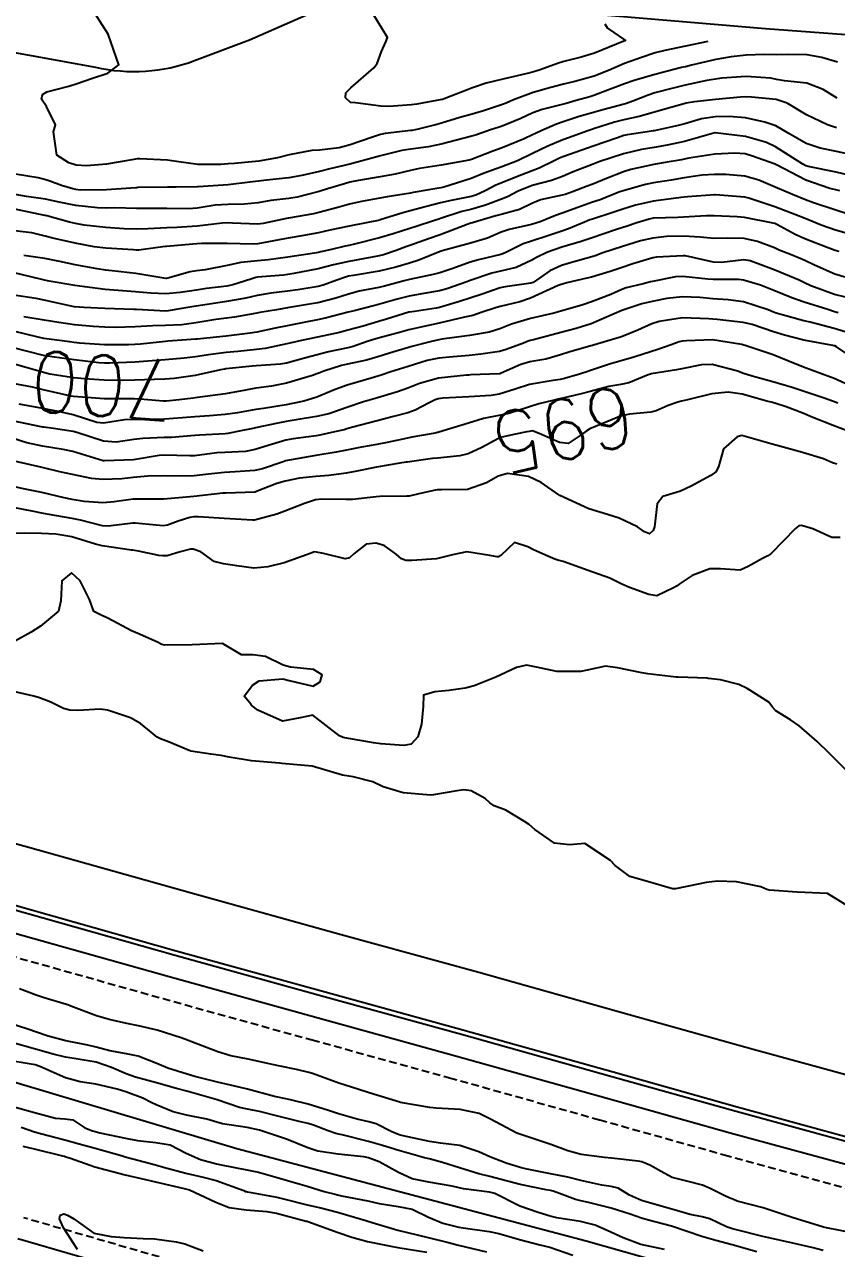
# Model space of a CAD drawing. Header units: metres. Extents: x 292545 to 299085, y 7450245 to 7463078.
# Drawn here: x 297552.6 to 297606, y 7452385 to 7452465.6 of the extents above; entities that cross this region are included whole.
import ezdxf
from ezdxf.enums import TextEntityAlignment as Align

# ---------------------------------------------------------------- set-up
doc = ezdxf.new("R2010")
doc.units = ezdxf.units.M
doc.linetypes.add('DASHED', pattern=[0.75, 0.5, -0.25])
for name, color, linetype in [('Area', 45, 'Continuous'), ('Canteiro', 45, 'DASHED'), ('Ciclovia', 45, 'Continuous'), ('Cotas', 45, 'Continuous'), ('Curvas de Nivel 1m', 11, 'Continuous'), ('Curvas de Nivel 5m', 15, 'Continuous'), ('Hidrografia', 140, 'Continuous'), ('Vias Primárias', 230, 'Continuous')]:
    doc.layers.add(name, color=color, linetype=linetype)
doc.styles.add('Style-STANDARD', font='STANDARD.shx')

msp = doc.modelspace()

# ---------------------------------------------------------------- linework, layer by layer
at = {"layer": 'Area'}
msp.add_polyline3d([(297550.372, 7452472.465, 711.803), (297554.697, 7452471.608, 711.972), (297558.807, 7452471.164, 712.102), (297560.619, 7452470.861, 712.242), (297564.677, 7452470.377, 712.374), (297567.383, 7452469.643, 712.424), (297580.649, 7452467.951, 713.163), (297585.326, 7452466.839, 713.655), (297586.817, 7452466.513, 713.152), (297601.367, 7452465.288, 709.38), (297607.241, 7452464.857, 710.801), (297615.997, 7452463.421, 711.392), (297621.665, 7452462.721, 713.342), (297625.334, 7452462.125, 713.492), (297631.809, 7452461.208, 713.212), (297633.758, 7452460.988, 713.072), (297647.103, 7452458.488, 712.254)], dxfattribs=at)
at = {"layer": 'Canteiro'}
for points in [[(297550.874, 7452404.488), (297561.714, 7452401.435), (297571.524, 7452398.712), (297580.566, 7452396.224), (297590.447, 7452393.452), (297598.637, 7452391.152), (297608.981, 7452388.329), (297619.492, 7452385.345), (297625.809, 7452383.594)], [(297564.342, 7452383.591), (297552.564, 7452386.999)]]:
    msp.add_lwpolyline(points, dxfattribs=at)
at = {"layer": 'Ciclovia'}
for points in [[(297638.076, 7452383.293), (297626.592, 7452386.438), (297620.289, 7452388.185), (297609.772, 7452391.171), (297599.424, 7452393.995), (297591.245, 7452396.292), (297581.356, 7452399.066), (297572.31, 7452401.555), (297562.508, 7452404.276), (297551.664, 7452407.33)], [(297637.678, 7452381.878), (297626.202, 7452385.021), (297619.891, 7452386.77), (297609.378, 7452389.755), (297599.032, 7452392.579), (297590.848, 7452394.877), (297580.962, 7452397.65), (297571.919, 7452400.139), (297562.112, 7452402.86), (297551.271, 7452405.914)], [(297563.945, 7452382.202), (297552.161, 7452385.611)]]:
    msp.add_lwpolyline(points, dxfattribs=at)
at = {"layer": 'Curvas de Nivel 1m', "flags": 128}
for points, elevation in [([(297597.573, 7452464.44), (297596.1, 7452464.118), (297594.724, 7452463.846), (297594.095, 7452463.683), (297593.197, 7452463.384), (297592.088, 7452462.976), (297591.031, 7452462.516), (297590.079, 7452462.159), (297588.811, 7452461.807), (297588.074, 7452461.615), (297587.23, 7452461.4), (297586.068, 7452461.078), (297584.774, 7452460.589), (297584.287, 7452460.369), (297584.058, 7452460.283), (297582.797, 7452459.867), (297582.048, 7452459.648), (297581.253, 7452459.423), (297580.039, 7452459.051), (297579.726, 7452458.965), (297578.502, 7452458.665), (297578.117, 7452458.584), (297578.032, 7452458.572), (297576.332, 7452458.385), (297576.029, 7452458.318), (297575.442, 7452458.114), (297574.022, 7452457.623), (297573.306, 7452457.442), (297572.018, 7452457.279), (297571.516, 7452457.247), (297570.015, 7452456.977), (297569.244, 7452456.772), (297568.01, 7452456.548), (297566.411, 7452456.404), (297566.009, 7452456.373), (297565.521, 7452456.33), (297564.008, 7452456.335), (297562.286, 7452456.581), (297562.011, 7452456.621), (297560.183, 7452456.706), (297560.011, 7452456.7), (297559.795, 7452456.668), (297558.007, 7452456.364), (297556.684, 7452456.245), (297556.007, 7452456.297), (297555.512, 7452456.442), (297554.737, 7452456.949), (297554.506, 7452458.475), (297554.637, 7452458.944), (297554.055, 7452460.15), (297553.729, 7452460.625), (297553.791, 7452460.954), (297554.065, 7452461.117), (297555.509, 7452461.496), (297556.07, 7452461.673), (297557.008, 7452461.986), (297558.077, 7452462.353), (297558.797, 7452462.899), (297558.113, 7452464.91), (297556.815, 7452466.923)], 712), ([(297590.783, 7452465.59), (297590.972, 7452465.301), (297592.144, 7452464.5), (297592.124, 7452464.478), (297592.103, 7452464.47), (297592.044, 7452464.443), (297590.1, 7452463.664), (297589.234, 7452463.4), (297588.091, 7452463.109), (297587.663, 7452462.981), (297586.526, 7452462.566), (297586.187, 7452462.464), (297586.082, 7452462.432), (297585.876, 7452462.368), (297584.077, 7452461.959), (297582.985, 7452461.7), (297582.07, 7452461.375), (297580.208, 7452460.648), (297580.099, 7452460.613), (297580.062, 7452460.609), (297578.415, 7452460.309), (297578.057, 7452460.262), (297576.581, 7452460.158), (297576.055, 7452460.183), (297574.383, 7452460.39), (297574.058, 7452460.419), (297573.727, 7452460.723), (297573.747, 7452461.042), (297574.07, 7452461.386), (297575.582, 7452462.698), (297575.803, 7452462.978), (297576.099, 7452463.779), (297576.384, 7452464.412), (297576.475, 7452464.686), (297576.119, 7452465.3), (297575.597, 7452466.167)], 713), ([(297606.09, 7452463.078), (297605.062, 7452463.381), (297604.095, 7452463.558), (297602.891, 7452463.576), (297602.095, 7452463.559), (297601.28, 7452463.578), (297600.094, 7452463.524), (297599.101, 7452463.412), (297598.091, 7452463.24), (297596.496, 7452462.863), (297596.086, 7452462.77), (297595.836, 7452462.712), (297594.917, 7452462.472), (297594.255, 7452462.304), (297594.081, 7452462.263), (297592.711, 7452461.86), (297592.074, 7452461.636), (297590.639, 7452461.092), (297590.066, 7452460.884), (297589.802, 7452460.797), (297588.894, 7452460.542), (297588.247, 7452460.361), (297588.059, 7452460.317), (297586.652, 7452459.966), (297586.05, 7452459.735), (297585.26, 7452459.367), (297584.037, 7452458.861), (297583.842, 7452458.795), (297583.27, 7452458.608), (297582.348, 7452458.299), (297582.029, 7452458.2), (297581.44, 7452458.042), (297580.023, 7452457.668), (297579.183, 7452457.497), (297578.02, 7452457.354), (297577.431, 7452457.263), (297576.015, 7452456.916), (297575.306, 7452456.701), (297574.009, 7452456.348), (297572.69, 7452456.05), (297572.004, 7452455.884), (297570.847, 7452455.603), (297570, 7452455.466), (297568.522, 7452455.306), (297567.997, 7452455.238), (297567.603, 7452455.188), (297565.995, 7452455.008), (297564.024, 7452454.87), (297563.993, 7452454.868), (297563.961, 7452454.872), (297562.576, 7452454.854), (297562.005, 7452454.848), (297560.06, 7452454.811), (297559.992, 7452454.81), (297559.919, 7452454.809), (297557.989, 7452454.669), (297556.262, 7452454.654), (297555.989, 7452454.679), (297555.78, 7452454.724), (297555.031, 7452454.944), (297554.268, 7452455.228), (297553.997, 7452455.327), (297553.509, 7452455.454), (297552, 7452455.708)], 711), ([(297606.039, 7452458.741), (297605.435, 7452458.953), (297604.052, 7452459.61), (297602.785, 7452460.373), (297602.065, 7452460.622), (297600.433, 7452460.771), (297600.067, 7452460.779), (297599.716, 7452460.764), (297598.065, 7452460.619), (297596.676, 7452460.451), (297596.147, 7452460.373), (297596.061, 7452460.354), (297594.588, 7452459.941), (297594.052, 7452459.784), (297593.049, 7452459.489), (297592.044, 7452459.268), (297591.432, 7452459.119), (297590.035, 7452458.684), (297589.92, 7452458.646), (297589.598, 7452458.534), (297588.452, 7452458.122), (297588.027, 7452457.969), (297587.031, 7452457.552), (297586.018, 7452457.056), (297585.033, 7452456.585), (297584.009, 7452456.19), (297582.856, 7452455.76), (297582.001, 7452455.421), (297580.191, 7452454.843), (297579.994, 7452454.799), (297579.867, 7452454.778), (297579.213, 7452454.658), (297578.17, 7452454.488), (297577.99, 7452454.458), (297576.474, 7452454.197), (297575.984, 7452454.111), (297574.783, 7452453.906), (297573.978, 7452453.722), (297573.207, 7452453.496), (297571.969, 7452453.166), (297571.622, 7452453.092), (297569.963, 7452452.795), (297569.939, 7452452.794), (297569.849, 7452452.771), (297568.298, 7452452.448), (297567.959, 7452452.416), (297566.29, 7452452.476), (297565.96, 7452452.485), (297565.608, 7452452.464), (297563.957, 7452452.267), (297562.623, 7452452.187), (297561.956, 7452452.164), (297560.718, 7452452.11), (297559.955, 7452452.08), (297559.152, 7452452.09), (297557.956, 7452452.18), (297556.536, 7452452.346), (297555.958, 7452452.441), (297555.557, 7452452.534), (297554.06, 7452452.959), (297553.98, 7452452.977), (297553.963, 7452452.981), (297553.939, 7452452.985), (297551.969, 7452453.399)], 709), ([(297606.721, 7452457.03), (297606.021, 7452457.195), (297604.953, 7452457.421), (297604.027, 7452457.728), (297602.896, 7452458.371), (297602.04, 7452458.881), (297601.304, 7452459.131), (297600.048, 7452459.399), (297598.977, 7452459.493), (297598.049, 7452459.476), (297597.141, 7452459.349), (297596.041, 7452459.014), (297595.612, 7452458.892), (297594.034, 7452458.56), (297593.965, 7452458.549), (297593.569, 7452458.485), (297592.246, 7452458.282), (297592.03, 7452458.234), (297591.622, 7452458.099), (297590.023, 7452457.533), (297589.282, 7452457.276), (297588.016, 7452456.847), (297587.806, 7452456.761), (297587.414, 7452456.556), (297586.469, 7452456.104), (297586.006, 7452455.927), (297584.921, 7452455.505), (297583.998, 7452455.137), (297583.623, 7452454.978), (297582.915, 7452454.611), (297582.288, 7452454.318), (297581.987, 7452454.231), (297580.664, 7452453.959), (297579.98, 7452453.802), (297579.055, 7452453.581), (297577.972, 7452453.286), (297577.499, 7452453.145), (297576.003, 7452452.69), (297575.971, 7452452.682), (297573.959, 7452452.283), (297572.683, 7452452.005), (297571.954, 7452451.844), (297570.842, 7452451.647), (297569.95, 7452451.49), (297569.351, 7452451.374), (297567.946, 7452451.122), (297567.638, 7452451.101), (297565.946, 7452451.137), (297564.252, 7452451.142), (297563.946, 7452451.124), (297563.687, 7452451.101), (297561.944, 7452450.935), (297561.876, 7452450.928), (297561.368, 7452450.866), (297560.129, 7452450.69), (297559.941, 7452450.697), (297559.77, 7452450.711), (297557.942, 7452450.822), (297557.174, 7452450.918), (297555.945, 7452451.149), (297554.475, 7452451.479), (297553.95, 7452451.619), (297553.085, 7452451.835), (297551.953, 7452451.966)], 708), ([(297607.224, 7452455.54), (297606.008, 7452455.841), (297604.164, 7452456.206), (297604.012, 7452456.256), (297603.822, 7452456.362), (297602.024, 7452457.503), (297601.429, 7452457.791), (297600.031, 7452458.175), (297598.045, 7452458.418), (297598.017, 7452458.414), (297596.027, 7452457.844), (297594.895, 7452457.601), (297594.023, 7452457.461), (297593.191, 7452457.318), (297592.018, 7452457.036), (297590.447, 7452456.523), (297590.011, 7452456.36), (297588.695, 7452455.855), (297588.003, 7452455.556), (297587.268, 7452455.29), (297585.997, 7452454.948), (297585.085, 7452454.584), (297584.372, 7452454.211), (297583.985, 7452454.048), (297582.928, 7452453.661), (297581.974, 7452453.384), (297581.37, 7452453.231), (297579.965, 7452452.777), (297579.867, 7452452.748), (297579.582, 7452452.654), (297578.379, 7452452.246), (297577.957, 7452452.112), (297576.855, 7452451.78), (297575.951, 7452451.505), (297574.323, 7452451.091), (297573.946, 7452451.013), (297573.711, 7452450.957), (297572.792, 7452450.732), (297572.104, 7452450.576), (297571.941, 7452450.536), (297571.688, 7452450.491), (297569.938, 7452450.24), (297568.663, 7452450.055), (297567.935, 7452449.995), (297566.84, 7452449.895), (297565.932, 7452449.69), (297564.497, 7452449.4), (297563.928, 7452449.346), (297563.498, 7452449.273), (297562.035, 7452448.859), (297561.941, 7452448.842), (297561.923, 7452448.84), (297561.777, 7452448.861), (297559.926, 7452449.16), (297558.361, 7452449.337), (297557.928, 7452449.382), (297557.382, 7452449.461), (297555.931, 7452449.735), (297554.928, 7452449.94), (297553.935, 7452450.139), (297552.556, 7452450.355)], 707), ([(297606.257, 7452454.598), (297605.996, 7452454.67), (297605.582, 7452454.76), (297604.002, 7452455.307), (297602.075, 7452456.316), (297602.013, 7452456.351), (297601.991, 7452456.359), (297601.938, 7452456.381), (297600.509, 7452456.894), (297600.019, 7452457.027), (297599.345, 7452457.092), (297598.019, 7452457.018), (297596.321, 7452456.76), (297596.015, 7452456.692), (297595.827, 7452456.65), (297594.752, 7452456.473), (297594.125, 7452456.366), (297594.012, 7452456.342), (297592.501, 7452456.002), (297592.006, 7452455.849), (297590.891, 7452455.406), (297589.998, 7452455.043), (297589.63, 7452454.9), (297588.669, 7452454.543), (297588.17, 7452454.368), (297587.989, 7452454.318), (297586.545, 7452454.004), (297585.981, 7452453.761), (297585.182, 7452453.381), (297583.97, 7452453.055), (297583.609, 7452452.963), (297582.419, 7452452.615), (297582.079, 7452452.501), (297581.961, 7452452.463), (297581.718, 7452452.381), (297579.954, 7452451.715), (297579.176, 7452451.432), (297577.946, 7452451), (297577.702, 7452450.916), (297577.049, 7452450.679), (297576.233, 7452450.395), (297575.939, 7452450.322), (297575.479, 7452450.238), (297573.935, 7452449.961), (297572.934, 7452449.729), (297571.93, 7452449.464), (297570.315, 7452449.152), (297569.926, 7452449.094), (297569.639, 7452449.06), (297567.924, 7452448.923), (297567.812, 7452448.903), (297567.493, 7452448.794), (297566.319, 7452448.404), (297565.916, 7452448.322), (297564.579, 7452448.163), (297563.911, 7452448.069), (297562.851, 7452447.908), (297561.907, 7452447.826), (297560.907, 7452447.871), (297559.909, 7452447.96), (297558.769, 7452448.038), (297557.911, 7452448.111), (297556.56, 7452448.277), (297555.914, 7452448.367), (297554.214, 7452448.66), (297553.919, 7452448.727), (297552.936, 7452448.97), (297551.925, 7452449.208)], 706), ([(297607.274, 7452451.639), (297605.96, 7452452.006), (297605.017, 7452452.349), (297603.969, 7452452.771), (297603.295, 7452453.045), (297601.981, 7452453.559), (297600.265, 7452454.129), (297599.989, 7452454.18), (297598.077, 7452454.344), (297597.992, 7452454.341), (297596.234, 7452454.212), (297595.989, 7452454.186), (297594.467, 7452453.994), (297593.985, 7452453.923), (297592.812, 7452453.66), (297591.976, 7452453.393), (297591.317, 7452453.165), (297589.966, 7452452.74), (297589.81, 7452452.686), (297589.447, 7452452.535), (297588.394, 7452452.11), (297587.957, 7452451.956), (297587.032, 7452451.643), (297585.95, 7452451.295), (297585.418, 7452451.116), (297584.359, 7452450.596), (297584.078, 7452450.461), (297583.94, 7452450.417), (297582.479, 7452450.07), (297581.936, 7452449.899), (297580.789, 7452449.495), (297579.928, 7452449.206), (297579.496, 7452449.085), (297577.924, 7452448.762), (297577.848, 7452448.746), (297577.583, 7452448.673), (297576.278, 7452448.326), (297575.916, 7452448.241), (297574.628, 7452447.994), (297573.909, 7452447.803), (297573.093, 7452447.54), (297571.9, 7452447.235), (297571.488, 7452447.157), (297569.895, 7452446.894), (297569.788, 7452446.878), (297569.183, 7452446.777), (297568.095, 7452446.584), (297567.89, 7452446.546), (297566.408, 7452446.284), (297565.887, 7452446.211), (297565.189, 7452446.124), (297563.884, 7452445.919), (297562.944, 7452445.788), (297561.882, 7452445.732), (297561.036, 7452445.714), (297559.881, 7452445.659), (297558.592, 7452445.611), (297557.88, 7452445.625), (297557.127, 7452445.671), (297555.882, 7452445.791), (297554.867, 7452445.929), (297553.884, 7452446.087), (297552.558, 7452446.301)], 704), ([(297606.21, 7452450.6), (297605.946, 7452450.679), (297605.419, 7452450.874), (297603.954, 7452451.438), (297603.309, 7452451.722), (297602.106, 7452452.379), (297601.964, 7452452.445), (297601.872, 7452452.474), (297599.969, 7452452.839), (297599.49, 7452452.895), (297597.971, 7452452.954), (297597.462, 7452452.946), (297595.969, 7452452.866), (297595.586, 7452452.846), (297593.968, 7452452.796), (297593.701, 7452452.748), (297592.881, 7452452.491), (297592.195, 7452452.264), (297591.96, 7452452.189), (297591.487, 7452452.036), (297589.953, 7452451.498), (297589.229, 7452451.259), (297587.946, 7452450.885), (297587.004, 7452450.564), (297586.289, 7452450.223), (297585.934, 7452450.016), (297584.958, 7452449.56), (297583.924, 7452449.323), (297583.34, 7452449.188), (297581.924, 7452448.702), (297581.709, 7452448.623), (297580.396, 7452448.162), (297579.914, 7452448.029), (297578.754, 7452447.817), (297577.908, 7452447.666), (297577.114, 7452447.469), (297575.899, 7452447.126), (297575.559, 7452447.034), (297574.284, 7452446.714), (297573.892, 7452446.61), (297572.392, 7452446.231), (297571.887, 7452446.113), (297571.086, 7452445.953), (297569.882, 7452445.724), (297569.089, 7452445.57), (297567.878, 7452445.307), (297567.441, 7452445.23), (297565.875, 7452445.041), (297563.971, 7452444.839), (297563.882, 7452444.831), (297562.026, 7452444.703), (297561.87, 7452444.692), (297560.234, 7452444.51), (297559.867, 7452444.478), (297559.446, 7452444.464), (297557.869, 7452444.469), (297556.213, 7452444.583), (297555.87, 7452444.621), (297555.594, 7452444.658), (297553.872, 7452444.889), (297553.495, 7452444.964), (297551.877, 7452445.359)], 703), ([(297607.625, 7452448.606), (297605.925, 7452449.12), (297604.583, 7452449.704), (297603.938, 7452450.017), (297603.105, 7452450.373), (297602.268, 7452450.707), (297601.948, 7452450.85), (297600.833, 7452451.278), (297599.953, 7452451.467), (297598.884, 7452451.49), (297597.953, 7452451.463), (297597.063, 7452451.553), (297595.954, 7452451.614), (297594.835, 7452451.59), (297593.953, 7452451.496), (297593.139, 7452451.3), (297591.947, 7452450.946), (297590.653, 7452450.519), (297590.141, 7452450.326), (297589.939, 7452450.263), (297588.582, 7452449.894), (297587.93, 7452449.696), (297587.159, 7452449.327), (297586.066, 7452448.578), (297585.912, 7452448.519), (297584.225, 7452448.282), (297583.909, 7452448.211), (297582.72, 7452447.803), (297581.907, 7452447.529), (297581.225, 7452447.309), (297579.897, 7452446.917), (297579.68, 7452446.869), (297578.258, 7452446.666), (297577.941, 7452446.621), (297577.892, 7452446.608), (297576.418, 7452446.154), (297575.886, 7452445.993), (297574.874, 7452445.696), (297573.88, 7452445.422), (297573.318, 7452445.286), (297571.875, 7452444.979), (297570.837, 7452444.756), (297570.058, 7452444.58), (297569.869, 7452444.531), (297568.428, 7452444.221), (297567.863, 7452444.148), (297566.635, 7452444.029), (297565.86, 7452443.951), (297564.854, 7452443.829), (297563.856, 7452443.68), (297563.105, 7452443.596), (297561.852, 7452443.481), (297561.286, 7452443.431), (297559.85, 7452443.332), (297558.212, 7452443.261), (297557.856, 7452443.262), (297557.483, 7452443.287), (297555.858, 7452443.479), (297554.565, 7452443.655), (297553.861, 7452443.774), (297552.811, 7452444.023), (297551.866, 7452444.259)], 702), ([(297607.075, 7452447.493), (297605.907, 7452447.781), (297604.345, 7452448.356), (297603.916, 7452448.554), (297603.571, 7452448.712), (297601.928, 7452449.404), (297600.344, 7452449.998), (297599.938, 7452450.054), (297598.473, 7452449.886), (297597.935, 7452449.903), (297596.085, 7452450.313), (297595.941, 7452450.327), (297594.183, 7452450.234), (297593.939, 7452450.191), (297592.634, 7452449.792), (297591.929, 7452449.562), (297591.142, 7452449.295), (297589.919, 7452448.927), (297589.602, 7452448.849), (297588.286, 7452448.546), (297587.994, 7452448.468), (297587.912, 7452448.445), (297587.722, 7452448.364), (297585.902, 7452447.527), (297585.184, 7452447.303), (297583.897, 7452446.998), (297583.593, 7452446.907), (297582.716, 7452446.612), (297582.109, 7452446.4), (297581.89, 7452446.352), (297581.548, 7452446.283), (297579.885, 7452445.886), (297578.869, 7452445.674), (297577.881, 7452445.449), (297577.272, 7452445.283), (297575.875, 7452444.909), (297575.205, 7452444.7), (297574.218, 7452444.364), (297573.866, 7452444.272), (297572.595, 7452444), (297571.859, 7452443.811), (297571.022, 7452443.586), (297569.85, 7452443.262), (297569.436, 7452443.187), (297567.847, 7452443.082), (297567.578, 7452443.061), (297565.844, 7452442.886), (297565.78, 7452442.874), (297565.493, 7452442.815), (297563.839, 7452442.452), (297562.449, 7452442.242), (297561.836, 7452442.202), (297561.159, 7452442.193), (297559.836, 7452442.147), (297559.064, 7452442.121), (297557.841, 7452442.132), (297556.548, 7452442.217), (297555.843, 7452442.299), (297554.261, 7452442.539), (297553.848, 7452442.636), (297552.719, 7452442.971), (297551.855, 7452443.221)], 701), ([(297606.817, 7452445.261), (297605.885, 7452445.543), (297604.287, 7452445.958), (297603.89, 7452446.053), (297603.641, 7452446.115), (297602.691, 7452446.378), (297602.063, 7452446.556), (297601.895, 7452446.618), (297601.525, 7452446.766), (297599.902, 7452447.291), (297598.897, 7452447.426), (297597.903, 7452447.485), (297597.035, 7452447.574), (297595.905, 7452447.62), (297594.861, 7452447.513), (297593.901, 7452447.328), (297593.224, 7452447.163), (297591.895, 7452446.726), (297591.393, 7452446.508), (297589.886, 7452445.837), (297588.89, 7452445.533), (297587.88, 7452445.288), (297586.101, 7452444.802), (297585.875, 7452444.742), (297585.752, 7452444.703), (297585.44, 7452444.584), (297584.301, 7452444.161), (297583.864, 7452444.03), (297582.63, 7452443.843), (297581.86, 7452443.771), (297580.814, 7452443.681), (297579.857, 7452443.583), (297579.088, 7452443.424), (297577.849, 7452443.047), (297577.563, 7452442.957), (297576.699, 7452442.681), (297576.064, 7452442.465), (297575.84, 7452442.392), (297575.414, 7452442.272), (297573.834, 7452441.813), (297573.037, 7452441.522), (297571.826, 7452441.026), (297570.981, 7452440.753), (297569.82, 7452440.509), (297568.325, 7452440.278), (297567.817, 7452440.198), (297566.626, 7452439.991), (297565.814, 7452439.877), (297564.781, 7452439.794), (297563.812, 7452439.73), (297563, 7452439.66), (297561.81, 7452439.572), (297560.466, 7452439.536), (297559.81, 7452439.552), (297559.182, 7452439.524), (297557.807, 7452439.31), (297557.36, 7452439.362), (297555.812, 7452439.849), (297554.928, 7452440.057), (297553.816, 7452440.267), (297552.246, 7452440.549)], 699), ([(297607.855, 7452443.115), (297606.026, 7452444.338), (297605.926, 7452444.392), (297605.874, 7452444.406), (297605.787, 7452444.427), (297603.877, 7452444.767), (297602.601, 7452445.1), (297601.882, 7452445.331), (297600.482, 7452445.809), (297599.888, 7452445.946), (297598.183, 7452446.134), (297597.89, 7452446.157), (297597.634, 7452446.177), (297595.891, 7452446.246), (297594.354, 7452446.01), (297593.887, 7452445.839), (297592.947, 7452445.425), (297591.878, 7452444.992), (297590.336, 7452444.523), (297589.971, 7452444.429), (297589.871, 7452444.407), (297588.418, 7452443.992), (297587.862, 7452443.808), (297586.896, 7452443.526), (297585.854, 7452443.336), (297585.269, 7452443.168), (297583.967, 7452442.599), (297583.883, 7452442.559), (297583.842, 7452442.551), (297581.976, 7452442.485), (297581.842, 7452442.479), (297581.69, 7452442.471), (297579.839, 7452442.278), (297578.584, 7452441.914), (297577.832, 7452441.611), (297577.14, 7452441.367), (297575.826, 7452440.982), (297574.909, 7452440.704), (297573.819, 7452440.33), (297572.619, 7452439.928), (297571.813, 7452439.74), (297570.608, 7452439.555), (297569.809, 7452439.421), (297569.268, 7452439.315), (297567.805, 7452439.001), (297567.634, 7452438.962), (297566.842, 7452438.8), (297565.989, 7452438.619), (297565.8, 7452438.599), (297564.111, 7452438.522), (297563.798, 7452438.501), (297562.278, 7452438.373), (297561.795, 7452438.36), (297560.378, 7452438.298), (297559.793, 7452438.226), (297558.641, 7452438.051), (297557.791, 7452438.119), (297556.035, 7452438.692), (297555.8, 7452438.757), (297554.517, 7452438.949), (297553.88, 7452439.035), (297553.804, 7452439.045), (297553.697, 7452439.068), (297551.808, 7452439.468)], 698), ([(297607.173, 7452441.657), (297605.842, 7452442.261), (297605.641, 7452442.342), (297603.852, 7452442.989), (297602.817, 7452443.417), (297601.864, 7452443.8), (297600.09, 7452444.408), (297599.873, 7452444.468), (297599.801, 7452444.483), (297597.877, 7452444.8), (297596.153, 7452444.733), (297595.875, 7452444.707), (297595.669, 7452444.668), (297595.152, 7452444.467), (297594.217, 7452444.128), (297593.866, 7452444.018), (297592.695, 7452443.657), (297591.857, 7452443.419), (297591.148, 7452443.217), (297589.847, 7452442.769), (297589.67, 7452442.708), (297589.127, 7452442.537), (297588.127, 7452442.26), (297587.839, 7452442.191), (297587.393, 7452442.112), (297585.836, 7452441.848), (297584.88, 7452441.542), (297583.829, 7452441.209), (297583.299, 7452441.135), (297581.827, 7452441.048), (297580.125, 7452440.944), (297579.826, 7452440.909), (297579.625, 7452440.851), (297579.231, 7452440.656), (297578.315, 7452440.168), (297577.816, 7452439.994), (297576.875, 7452439.745), (297575.81, 7452439.454), (297574.11, 7452439.02), (297573.805, 7452438.928), (297573.645, 7452438.881), (297572.992, 7452438.728), (297572.025, 7452438.512), (297571.799, 7452438.474), (297570.279, 7452438.279), (297569.794, 7452438.188), (297568.699, 7452437.871), (297567.785, 7452437.567), (297567.138, 7452437.441), (297565.782, 7452437.384), (297565.248, 7452437.351), (297563.778, 7452437.165), (297563.47, 7452437.151), (297561.778, 7452437.207), (297561.454, 7452437.188), (297559.773, 7452436.89), (297557.855, 7452436.827), (297557.772, 7452436.832), (297557.493, 7452436.913), (297555.781, 7452437.439), (297555.148, 7452437.574), (297553.786, 7452437.806), (297552.744, 7452438.015), (297551.793, 7452438.318)], 697), ([(297606.12, 7452440.629), (297605.827, 7452440.746), (297605.227, 7452440.948), (297603.834, 7452441.421), (297603.115, 7452441.65), (297601.839, 7452442.025), (297600.487, 7452442.404), (297599.846, 7452442.608), (297599.536, 7452442.725), (297597.854, 7452443.178), (297597.143, 7452443.151), (297595.849, 7452442.887), (297595.494, 7452442.818), (297593.844, 7452442.551), (297593.789, 7452442.535), (297593.637, 7452442.482), (297592.371, 7452441.962), (297591.836, 7452441.856), (297591.046, 7452441.723), (297589.832, 7452441.401), (297589.149, 7452441.218), (297587.826, 7452440.906), (297586.438, 7452440.571), (297585.821, 7452440.385), (297584.473, 7452439.937), (297583.815, 7452439.815), (297582.799, 7452439.624), (297581.81, 7452439.3), (297579.865, 7452438.711), (297579.803, 7452438.692), (297579.77, 7452438.684), (297579.622, 7452438.652), (297578.085, 7452438.381), (297577.798, 7452438.323), (297576.455, 7452438.028), (297575.791, 7452437.903), (297574.775, 7452437.724), (297573.785, 7452437.535), (297573.106, 7452437.404), (297571.779, 7452437.178), (297571.408, 7452437.116), (297569.774, 7452436.821), (297569.731, 7452436.813), (297569.622, 7452436.772), (297568.253, 7452436.3), (297567.767, 7452436.188), (297566.458, 7452436.111), (297565.766, 7452436.071), (297564.907, 7452435.966), (297563.763, 7452435.847), (297562.785, 7452435.827), (297561.763, 7452435.844), (297560.707, 7452435.82), (297559.761, 7452435.743), (297559.004, 7452435.654), (297557.76, 7452435.598), (297557.004, 7452435.674), (297555.763, 7452435.92), (297554.934, 7452436.112), (297553.767, 7452436.393), (297551.946, 7452436.804)], 696), ([(297606.059, 7452436.619), (297605.776, 7452436.692), (297605.166, 7452436.959), (297603.783, 7452437.37), (297603.001, 7452437.588), (297601.788, 7452437.918), (297600.102, 7452438.407), (297599.794, 7452438.49), (297599.721, 7452438.483), (297599.483, 7452438.413), (297598.587, 7452437.626), (297598.259, 7452436.425), (297598.094, 7452436.103), (297597.767, 7452435.861), (297596.477, 7452435.166), (297595.757, 7452434.828), (297595.48, 7452434.738), (297594.598, 7452434.472), (297594.228, 7452433.993), (297594.057, 7452432.477), (297593.963, 7452432.235), (297593.718, 7452432.024), (297593.396, 7452432.161), (297592.933, 7452432.492), (297591.731, 7452433.065), (297590.965, 7452433.287), (297589.74, 7452433.678), (297587.831, 7452434.549), (297587.753, 7452434.595), (297586.595, 7452435.402), (297585.765, 7452435.797), (297584.375, 7452435.986), (297583.765, 7452435.827), (297582.991, 7452435.377), (297581.756, 7452434.937), (297580.032, 7452434.923), (297579.756, 7452434.915), (297579.532, 7452434.876), (297578.546, 7452434.662), (297577.907, 7452434.512), (297577.75, 7452434.493), (297575.971, 7452434.475), (297575.749, 7452434.461), (297574.177, 7452434.286), (297573.748, 7452434.275), (297572.17, 7452434.315), (297571.748, 7452434.255), (297571.014, 7452434.019), (297569.74, 7452433.525), (297569.197, 7452433.317), (297567.734, 7452432.931), (297567.604, 7452432.921), (297565.735, 7452433.043), (297564.048, 7452433.147), (297563.736, 7452433.137), (297563.482, 7452433.096), (297562.711, 7452432.85), (297562, 7452432.586), (297561.728, 7452432.552), (297559.887, 7452432.731), (297559.73, 7452432.726), (297558.107, 7452432.527), (297557.728, 7452432.56), (297556.288, 7452432.924), (297555.734, 7452433.041), (297554.102, 7452433.32), (297553.737, 7452433.387), (297553.211, 7452433.492), (297551.741, 7452433.79)], 694), ([(297606.274, 7452431.778), (297605.717, 7452431.775), (297604.466, 7452432.353), (297603.726, 7452432.566), (297603.545, 7452432.543), (297603.333, 7452432.366), (297601.706, 7452430.713), (297601.519, 7452430.577), (297601.15, 7452430.396), (297600.225, 7452429.878), (297599.695, 7452429.636), (297598.4, 7452429.718), (297597.696, 7452429.729), (297596.524, 7452429.28), (297595.685, 7452428.712), (297595.535, 7452428.611), (297595.305, 7452428.464), (297594.207, 7452427.942), (297593.676, 7452428.024), (297592.407, 7452428.499), (297591.897, 7452428.719), (297591.686, 7452428.823), (297591.106, 7452429.098), (297589.694, 7452429.621), (297588.036, 7452430.21), (297587.7, 7452430.3), (297587.505, 7452430.357), (297587.028, 7452430.56), (297586.097, 7452430.964), (297585.709, 7452431.161), (297584.835, 7452431.465), (297583.942, 7452430.598), (297583.8, 7452430.501), (297583.702, 7452430.501), (297583.229, 7452430.605), (297581.705, 7452430.839), (297580.755, 7452430.634), (297579.7, 7452430.38), (297578.094, 7452430.271), (297577.699, 7452430.278), (297577.403, 7452430.377), (297577.046, 7452430.68), (297576.276, 7452431.258), (297575.71, 7452431.419), (297575.081, 7452431.338), (297574.264, 7452430.714), (297573.975, 7452430.442), (297573.699, 7452430.377), (297572.278, 7452430.734), (297571.704, 7452430.843), (297571.621, 7452430.824), (297571.464, 7452430.744), (297569.696, 7452430.124), (297568.615, 7452429.859), (297567.693, 7452429.775), (297566.57, 7452429.925), (297565.695, 7452430.056), (297565.074, 7452430.196), (297564.193, 7452430.833), (297563.706, 7452431.019), (297563.532, 7452431.016), (297562.841, 7452430.849), (297561.987, 7452430.571), (297561.7, 7452430.569), (297561.433, 7452430.597), (297560.104, 7452430.884), (297559.704, 7452430.94), (297559.652, 7452430.942), (297557.708, 7452431.235), (297557.278, 7452431.346), (297555.716, 7452431.834), (297554.665, 7452431.999), (297553.719, 7452432.041), (297552.611, 7452432.079), (297551.719, 7452432.036)], 693), ([(297606.799, 7452416.327), (297605.552, 7452417.584), (297604.749, 7452418.348), (297603.573, 7452419.384), (297602.996, 7452419.788), (297602.035, 7452420.383), (297601.811, 7452420.612), (297601.588, 7452420.936), (297600.161, 7452421.841), (297599.6, 7452422.1), (297598.393, 7452422.422), (297597.604, 7452422.511), (297597.518, 7452422.518), (297595.605, 7452422.582), (297595.473, 7452422.593), (297593.608, 7452422.812), (297593.229, 7452422.865), (297591.613, 7452423.198), (297590.828, 7452423.305), (297589.618, 7452423.054), (297589.197, 7452422.954), (297587.617, 7452422.971), (297586.295, 7452423.246), (297585.621, 7452423.379), (297584.97, 7452423.236), (297583.613, 7452422.6), (297582.196, 7452422.022), (297581.601, 7452421.856), (297580.529, 7452421.711), (297579.598, 7452421.624), (297578.856, 7452421.396), (297578.836, 7452420.657), (297578.731, 7452419.498), (297578.486, 7452418.661), (297578.045, 7452418.175), (297577.554, 7452418.083), (297576.052, 7452418.196), (297575.557, 7452418.277), (297573.679, 7452418.601), (297573.561, 7452418.625), (297573.324, 7452418.722), (297571.576, 7452420.095), (297570.741, 7452419.919), (297569.572, 7452419.684), (297567.949, 7452420.416), (297567.582, 7452420.709), (297567.542, 7452420.75), (297567.506, 7452420.791), (297567.055, 7452421.334), (297567.602, 7452422.058), (297568.048, 7452422.344), (297569.609, 7452422.478), (297570.005, 7452422.366), (297571.602, 7452421.999), (297572.053, 7452422.289), (297572.177, 7452422.734), (297571.616, 7452423.085), (297570.104, 7452423.249), (297569.619, 7452423.371), (297568.458, 7452423.948), (297567.626, 7452424.06), (297566.873, 7452424.049), (297565.633, 7452424.81), (297563.632, 7452424.721), (297561.802, 7452424.687), (297561.632, 7452424.743), (297561.552, 7452424.781), (297561.389, 7452424.864), (297560.17, 7452425.414), (297559.64, 7452425.645), (297558.079, 7452426.475), (297557.651, 7452426.673), (297557.159, 7452426.915), (297556.888, 7452427.695), (297556.272, 7452428.924), (297555.688, 7452429.447), (297555.052, 7452428.939), (297554.988, 7452427.615), (297554.836, 7452426.942), (297553.643, 7452425.937), (297553.044, 7452425.561), (297552.014, 7452424.976)], 692), ([(297607.425, 7452407.126), (297605.443, 7452408.34), (297603.444, 7452408.446), (297601.627, 7452408.57), (297601.445, 7452408.621), (297601.061, 7452408.78), (297599.45, 7452409.128), (297598.193, 7452409.171), (297597.449, 7452409.077), (297596.932, 7452408.962), (297595.445, 7452408.665), (297595.24, 7452408.667), (297593.45, 7452409.177), (297592.424, 7452409.467), (297591.46, 7452410.189), (297591.169, 7452410.513), (297589.48, 7452411.64), (297588.472, 7452411.547), (297587.479, 7452411.654), (297586.177, 7452412.57), (297585.802, 7452412.881), (297585.498, 7452413.092), (297584.263, 7452413.835), (297583.508, 7452414.13), (297583.216, 7452414.31), (297582.916, 7452414.609), (297581.993, 7452415.098), (297581.518, 7452415.171), (297581.042, 7452415.11), (297579.515, 7452414.838), (297579.339, 7452414.828), (297577.516, 7452414.973), (297576.204, 7452415.374), (297575.523, 7452415.7), (297574.216, 7452416.023), (297573.527, 7452416.138), (297571.533, 7452416.74), (297569.535, 7452416.914), (297569.381, 7452416.926), (297567.537, 7452417.074), (297566.06, 7452417.325), (297565.549, 7452417.439), (297564.859, 7452417.518), (297563.552, 7452417.717), (297562.078, 7452418.334), (297561.56, 7452418.532), (297561.329, 7452418.632), (297561.077, 7452418.867), (297560.237, 7452419.547), (297559.573, 7452419.904), (297558.064, 7452420.419), (297557.579, 7452420.479), (297556.113, 7452420.389), (297555.578, 7452420.415), (297555.171, 7452420.529), (297554.333, 7452420.949), (297553.587, 7452421.239), (297553.211, 7452421.341), (297551.594, 7452421.715)], 691), ([(297605.16, 7452384.841), (297604.496, 7452385.017), (297603.167, 7452385.334), (297601.961, 7452385.592), (297601.174, 7452385.767), (297599.353, 7452386.236), (297599.181, 7452386.282), (297598.802, 7452386.416), (297597.685, 7452386.93), (297597.189, 7452387.073), (297596.411, 7452387.228), (297595.194, 7452387.579), (297594.501, 7452387.775), (297593.199, 7452388.145), (297592.401, 7452388.498), (297591.662, 7452388.958), (297591.209, 7452389.073), (297590.582, 7452389.144), (297589.212, 7452389.461), (297588.341, 7452389.67), (297587.216, 7452389.893), (297585.569, 7452390.227), (297585.22, 7452390.309), (297584.293, 7452390.589), (297583.229, 7452391.01), (297582.5, 7452391.345), (297581.24, 7452391.761), (297579.971, 7452391.914), (297579.243, 7452392.021), (297577.511, 7452392.405), (297577.25, 7452392.474), (297576.733, 7452392.678), (297575.747, 7452393.182), (297575.259, 7452393.325), (297574.482, 7452393.487), (297573.264, 7452393.843), (297572.604, 7452394.068), (297571.27, 7452394.481), (297570.094, 7452394.762), (297569.275, 7452394.935), (297569.051, 7452394.998), (297567.283, 7452395.466), (297566.431, 7452395.657), (297565.29, 7452395.936), (297563.816, 7452396.314), (297563.297, 7452396.45), (297562.035, 7452396.853), (297561.306, 7452397.149), (297560.072, 7452397.64), (297559.312, 7452397.788), (297558.222, 7452397.993), (297557.316, 7452398.245), (297556.772, 7452398.372), (297555.32, 7452398.647), (297554.164, 7452398.952), (297553.327, 7452399.239), (297552.888, 7452399.406), (297551.337, 7452399.91)], 689), ([(297600.78, 7452384.772), (297599.165, 7452385.226), (297598.079, 7452385.517), (297597.173, 7452385.774), (297595.183, 7452386.46), (297593.566, 7452386.864), (297593.188, 7452386.975), (297592.452, 7452387.236), (297591.194, 7452387.631), (297589.708, 7452388.015), (297589.199, 7452388.118), (297588.866, 7452388.201), (297587.973, 7452388.548), (297587.393, 7452388.746), (297587.205, 7452388.791), (297586.926, 7452388.842), (297585.209, 7452389.206), (297584.379, 7452389.42), (297583.214, 7452389.73), (297582.505, 7452389.9), (297581.22, 7452390.29), (297580.096, 7452390.641), (297579.226, 7452390.875), (297578.928, 7452390.953), (297577.234, 7452391.439), (297576.166, 7452391.764), (297575.243, 7452392.026), (297573.499, 7452392.467), (297573.251, 7452392.511), (297573.076, 7452392.547), (297572.592, 7452392.73), (297571.609, 7452393.097), (297571.257, 7452393.204), (297570.667, 7452393.348), (297569.262, 7452393.703), (297568.053, 7452393.994), (297567.267, 7452394.15), (297566.741, 7452394.271), (297565.272, 7452394.773), (297565.134, 7452394.821), (297563.28, 7452395.336), (297562.608, 7452395.522), (297561.288, 7452395.887), (297559.914, 7452396.26), (297559.297, 7452396.472), (297558.325, 7452396.9), (297557.306, 7452397.244), (297555.862, 7452397.485), (297555.309, 7452397.575), (297554.481, 7452397.778), (297553.314, 7452398.099), (297551.757, 7452398.537)], 688), ([(297594.717, 7452384.909), (297593.164, 7452385.256), (297591.985, 7452385.688), (297591.176, 7452386.056), (297590.144, 7452386.52), (297589.185, 7452386.754), (297587.636, 7452387.002), (297587.188, 7452387.115), (297586.404, 7452387.355), (297585.195, 7452387.767), (297583.55, 7452388.597), (297583.204, 7452388.696), (297581.491, 7452388.911), (297581.206, 7452388.971), (297580.746, 7452389.096), (297579.21, 7452389.349), (297578.118, 7452389.573), (297577.216, 7452389.985), (297575.938, 7452390.693), (297575.227, 7452390.944), (297574.922, 7452391.009), (297573.238, 7452391.196), (297571.899, 7452391.4), (297571.241, 7452391.607), (297569.835, 7452392.176), (297569.249, 7452392.387), (297568.067, 7452392.782), (297567.255, 7452392.955), (297565.636, 7452393.194), (297565.258, 7452393.29), (297564.589, 7452393.497), (297563.262, 7452393.754), (297562.38, 7452393.97), (297561.269, 7452394.434), (297560.985, 7452394.58), (297560.386, 7452394.873), (297559.279, 7452395.289), (297558.703, 7452395.474), (297557.286, 7452395.8), (297556.256, 7452395.957), (297555.292, 7452396.215), (297553.604, 7452396.957), (297553.304, 7452397.066), (297553.173, 7452397.092), (297551.307, 7452397.392)], 687), ([(297551.922, 7452394.318), (297553.263, 7452393.927), (297554.647, 7452393.558), (297555.259, 7452393.516), (297555.788, 7452393.462), (297556.567, 7452392.92), (297557.067, 7452392.729), (297557.251, 7452392.682), (297557.551, 7452392.606), (297559.246, 7452392.243), (297560.044, 7452392.083), (297561.244, 7452391.961), (297562.196, 7452391.809), (297563.237, 7452391.268), (297564.187, 7452390.83), (297565.229, 7452390.564), (297565.549, 7452390.494), (297567.224, 7452390.171), (297567.997, 7452390.007), (297569.216, 7452389.666), (297570.746, 7452389.219), (297571.208, 7452389.094), (297572.314, 7452388.733), (297573.035, 7452388.557), (297573.201, 7452388.515), (297573.463, 7452388.455), (297575.197, 7452388.119), (297575.945, 7452387.943), (297577.193, 7452387.738), (297578.106, 7452387.58), (297579.187, 7452387.052), (297580.126, 7452386.641), (297581.179, 7452386.389), (297581.461, 7452386.343), (297583.175, 7452386.098), (297583.801, 7452385.966), (297585.168, 7452385.582), (297586.501, 7452385.228), (297587.161, 7452385.07), (297588.676, 7452384.537)], 687), ([(297552.381, 7452392.969), (297553.25, 7452392.668), (297553.654, 7452392.551), (297555.245, 7452392.125), (297556.194, 7452391.878), (297557.24, 7452391.595), (297559.054, 7452391.072), (297559.234, 7452391.022), (297559.725, 7452390.885), (297561.227, 7452390.482), (297561.746, 7452390.342), (297563.22, 7452389.952), (297564.359, 7452389.686), (297565.212, 7452389.457), (297567.024, 7452388.793), (297567.151, 7452388.74), (297567.202, 7452388.731), (297567.27, 7452388.722), (297569.199, 7452388.355), (297569.735, 7452388.227), (297571.194, 7452387.864), (297572.109, 7452387.653), (297573.189, 7452387.373), (297575.058, 7452386.827), (297575.184, 7452386.787), (297575.47, 7452386.697), (297577.176, 7452386.187), (297577.806, 7452386.038), (297579.169, 7452385.716), (297580.405, 7452385.397), (297581.162, 7452385.207), (297583.001, 7452384.757)], 688), ([(297552.484, 7452391.724), (297553.239, 7452391.536), (297555.092, 7452391.084), (297555.234, 7452391.05), (297555.321, 7452391.026), (297555.617, 7452390.934), (297557.225, 7452390.356), (297557.971, 7452390.153), (297559.217, 7452389.841), (297560.566, 7452389.523), (297561.211, 7452389.379), (297563.111, 7452388.935), (297563.204, 7452388.914), (297563.458, 7452388.837), (297565.195, 7452388.023), (297566.071, 7452387.686), (297567.19, 7452387.528), (297568.546, 7452387.419), (297569.188, 7452387.304), (297571.142, 7452386.792), (297571.183, 7452386.783), (297571.209, 7452386.776), (297571.306, 7452386.748), (297573.173, 7452386.059), (297574.149, 7452385.73), (297575.164, 7452385.45), (297576.712, 7452385.132), (297577.158, 7452385.051), (297579.068, 7452384.737)], 689)]:
    msp.add_lwpolyline(points, dxfattribs=dict(at, elevation=elevation))
at = {"layer": 'Curvas de Nivel 5m', "flags": 128}
for points, elevation in [([(297606.066, 7452460.697), (297605.145, 7452461.276), (297604.076, 7452461.694), (297602.61, 7452461.842), (297602.079, 7452461.939), (297601.711, 7452462.017), (297600.08, 7452462.134), (297598.493, 7452462.012), (297598.078, 7452461.958), (297597.504, 7452461.866), (297596.074, 7452461.548), (297595.201, 7452461.339), (297594.069, 7452461.048), (297593.642, 7452460.91), (297592.626, 7452460.494), (297592.217, 7452460.342), (297592.06, 7452460.297), (297590.646, 7452459.929), (297590.051, 7452459.765), (297589.1, 7452459.487), (297588.042, 7452459.154), (297587.598, 7452458.996), (297586.634, 7452458.564), (297586.223, 7452458.376), (297586.03, 7452458.286), (297585.478, 7452458.028), (297584.021, 7452457.438), (297583.419, 7452457.206), (297582.013, 7452456.665), (297581.864, 7452456.622), (297580.009, 7452456.3), (297578.593, 7452456.078), (297578.006, 7452455.951), (297576.984, 7452455.699), (297576.001, 7452455.514), (297574.575, 7452455.288), (297573.997, 7452455.163), (297573.648, 7452455.071), (297572.539, 7452454.735), (297572.131, 7452454.599), (297571.99, 7452454.556), (297570.551, 7452454.195), (297569.983, 7452454.1), (297568.804, 7452453.958), (297567.978, 7452453.822), (297567.06, 7452453.716), (297565.976, 7452453.707), (297565.144, 7452453.654), (297563.972, 7452453.472), (297563.389, 7452453.428), (297561.972, 7452453.432), (297561.408, 7452453.429), (297559.971, 7452453.441), (297558.545, 7452453.475), (297557.971, 7452453.466), (297557.412, 7452453.475), (297555.974, 7452453.64), (297554.887, 7452453.857), (297553.979, 7452454.044), (297552.732, 7452454.222), (297551.983, 7452454.352)], 710), ([(297606.726, 7452453.085), (297605.978, 7452453.32), (297604.517, 7452453.822), (297603.988, 7452454.019), (297603.13, 7452454.369), (297601.998, 7452454.852), (297600.914, 7452455.308), (297600.005, 7452455.575), (297598.751, 7452455.677), (297598.005, 7452455.677), (297597.188, 7452455.625), (297596.003, 7452455.453), (297595.155, 7452455.315), (297593.999, 7452455.127), (297593.469, 7452455.014), (297591.994, 7452454.604), (297591.701, 7452454.504), (297590.488, 7452454.02), (297589.983, 7452453.849), (297589.005, 7452453.512), (297587.972, 7452453.141), (297587.538, 7452452.986), (297586.532, 7452452.571), (297585.961, 7452452.394), (297584.491, 7452452.061), (297583.956, 7452451.871), (297583.064, 7452451.497), (297581.948, 7452451.152), (297580.083, 7452450.648), (297579.942, 7452450.598), (297578.557, 7452450.043), (297577.935, 7452449.848), (297577.027, 7452449.584), (297575.929, 7452449.322), (297574.247, 7452449.036), (297573.926, 7452448.983), (297573.717, 7452448.93), (297573.152, 7452448.728), (297572.262, 7452448.392), (297571.916, 7452448.305), (297570.582, 7452448.091), (297569.911, 7452448.004), (297568.816, 7452447.874), (297567.907, 7452447.71), (297567.168, 7452447.533), (297565.9, 7452447.313), (297565.468, 7452447.248), (297563.895, 7452447.011), (297563.75, 7452446.987), (297562.954, 7452446.849), (297562.051, 7452446.698), (297561.891, 7452446.691), (297559.98, 7452446.791), (297559.892, 7452446.792), (297559.799, 7452446.789), (297557.892, 7452446.856), (297556.512, 7452446.924), (297555.893, 7452446.958), (297555.858, 7452446.966), (297553.899, 7452447.395), (297553.36, 7452447.506), (297551.904, 7452447.737)], 705), ([(297606.135, 7452446.576), (297605.896, 7452446.64), (297605.457, 7452446.785), (297603.902, 7452447.282), (297603.092, 7452447.56), (297601.909, 7452448.047), (297601.033, 7452448.399), (297599.918, 7452448.728), (297599.572, 7452448.759), (297597.918, 7452448.763), (297597.56, 7452448.793), (297595.921, 7452448.966), (297595.439, 7452448.946), (297593.915, 7452448.645), (297593.785, 7452448.612), (297593.306, 7452448.486), (297592.196, 7452448.211), (297591.909, 7452448.11), (297591.183, 7452447.788), (297589.901, 7452447.29), (297589.331, 7452447.103), (297587.894, 7452446.671), (297587.429, 7452446.557), (297585.889, 7452446.207), (297584.649, 7452445.829), (297583.882, 7452445.526), (297583.182, 7452445.305), (297581.878, 7452445.081), (297580.056, 7452444.828), (297579.874, 7452444.792), (297579.757, 7452444.768), (297579.283, 7452444.656), (297578.165, 7452444.371), (297577.867, 7452444.291), (297576.618, 7452443.927), (297575.858, 7452443.683), (297575.096, 7452443.459), (297573.85, 7452443.193), (297573.467, 7452443.105), (297572.304, 7452442.735), (297571.972, 7452442.609), (297571.841, 7452442.558), (297571.546, 7452442.45), (297569.835, 7452441.938), (297568.859, 7452441.753), (297567.831, 7452441.604), (297567.151, 7452441.475), (297565.827, 7452441.241), (297563.987, 7452441), (297563.824, 7452440.974), (297563.709, 7452440.956), (297562.78, 7452440.85), (297561.921, 7452440.76), (297561.822, 7452440.754), (297561.714, 7452440.753), (297560.219, 7452440.884), (297559.846, 7452440.912), (297559.823, 7452440.917), (297557.834, 7452440.921), (297555.825, 7452441.071), (297555.667, 7452441.091), (297553.831, 7452441.51), (297553.123, 7452441.677), (297551.837, 7452441.926)], 700), ([(297607.65, 7452438.457), (297605.805, 7452439.157), (297604.477, 7452439.689), (297603.817, 7452439.957), (297602.715, 7452440.377), (297602.04, 7452440.602), (297601.826, 7452440.662), (297601.453, 7452440.767), (297599.831, 7452441.213), (297598.893, 7452441.359), (297597.831, 7452441.25), (297596.218, 7452440.846), (297595.826, 7452440.753), (297595.589, 7452440.698), (297594.946, 7452440.469), (297594.167, 7452440.129), (297593.819, 7452440.041), (297592.412, 7452439.899), (297591.816, 7452439.766), (297590.546, 7452439.254), (297589.807, 7452438.931), (297589.55, 7452438.788), (297589.223, 7452438.536), (297588.366, 7452437.973), (297587.795, 7452438.042), (297586.613, 7452438.568), (297586.027, 7452438.798), (297585.805, 7452438.771), (297585.651, 7452438.735), (297584.903, 7452438.589), (297584.007, 7452438.39), (297583.799, 7452438.31), (297582.685, 7452437.716), (297581.783, 7452437.289), (297581.249, 7452437.16), (297579.778, 7452437.014), (297579.453, 7452436.978), (297577.774, 7452436.744), (297577.708, 7452436.737), (297577.306, 7452436.677), (297575.77, 7452436.408), (297574.354, 7452436.127), (297573.766, 7452436.019), (297572.632, 7452435.864), (297571.763, 7452435.797), (297570.688, 7452435.682), (297569.76, 7452435.501), (297569.202, 7452435.332), (297567.804, 7452434.789), (297567.766, 7452434.776), (297565.853, 7452434.708), (297565.752, 7452434.71), (297565.646, 7452434.705), (297563.749, 7452434.489), (297562.256, 7452434.347), (297561.747, 7452434.302), (297561.175, 7452434.296), (297559.747, 7452434.303), (297558.51, 7452434.138), (297557.744, 7452434.059), (297556.524, 7452434.143), (297555.746, 7452434.282), (297555.21, 7452434.401), (297553.751, 7452434.737), (297552.642, 7452434.971), (297551.755, 7452435.172)], 695), ([(297607.178, 7452385.993), (297605.37, 7452386.338), (297605.183, 7452386.38), (297603.679, 7452386.854), (297603.189, 7452387.003), (297602.26, 7452387.312), (297601.196, 7452387.659), (297599.499, 7452388.108), (297599.201, 7452388.228), (297599.07, 7452388.281), (297598.73, 7452388.417), (297597.706, 7452388.931), (297597.21, 7452389.144), (297596.264, 7452389.398), (297595.215, 7452389.663), (297594.683, 7452389.934), (297593.751, 7452390.475), (297593.226, 7452390.683), (297592.976, 7452390.734), (297591.229, 7452390.921), (297590.767, 7452390.977), (297589.233, 7452391.178), (297588.361, 7452391.418), (297587.242, 7452391.824), (297585.39, 7452392.439), (297585.252, 7452392.488), (297585, 7452392.583), (297583.262, 7452393.493), (297582.514, 7452393.86), (297581.268, 7452394.137), (297579.69, 7452394.224), (297579.269, 7452394.257), (297577.344, 7452394.597), (297577.272, 7452394.624), (297577.237, 7452394.635), (297577.08, 7452394.673), (297575.281, 7452395.22), (297574.528, 7452395.463), (297573.29, 7452395.872), (297571.553, 7452396.492), (297571.3, 7452396.568), (297570.49, 7452396.758), (297569.305, 7452397.009), (297569, 7452397.079), (297567.309, 7452397.436), (297566.171, 7452397.666), (297565.314, 7452397.918), (297563.549, 7452398.609), (297563.322, 7452398.701), (297562.917, 7452398.844), (297561.328, 7452399.344), (297560.099, 7452399.646), (297559.332, 7452399.802), (297558.181, 7452400.061), (297557.344, 7452400.302), (297555.658, 7452400.935), (297555.441, 7452401.026), (297555.354, 7452401.05), (297553.886, 7452401.483), (297553.36, 7452401.663), (297552.262, 7452402.073)], 690), ([(297556.095, 7452384.926), (297555.174, 7452386.349), (297554.913, 7452386.943), (297554.943, 7452387.185), (297555.186, 7452387.254), (297555.436, 7452387.187), (297555.851, 7452386.93), (297557.169, 7452385.985), (297558.293, 7452385.772), (297559.165, 7452385.704), (297560.4, 7452385.642), (297561.164, 7452385.611), (297562.582, 7452385.428), (297563.16, 7452385.288), (297564.358, 7452384.828)], 690)]:
    msp.add_lwpolyline(points, dxfattribs=dict(at, elevation=elevation))
at = {"layer": 'Hidrografia'}
msp.add_lwpolyline([(297607.609, 7452380.359), (297589.559, 7452385.461), (297566.566, 7452391.545), (297548.063, 7452397.075)], dxfattribs=at)
at = {"layer": 'Vias Primárias', "elevation": 712.928}
msp.add_lwpolyline([(297576.421, 7452468.49), (297567.409, 7452464.516), (297563.783, 7452463.151, -0.148486), (297557.284, 7452462.727), (297543.851, 7452465.163), (297527.29, 7452468.448), (297509.346, 7452471.909), (297491.663, 7452475.212), (297474.473, 7452478.276), (297458.212, 7452480.942), (297451.928, 7452482.169, -0.186846), (297436.555, 7452491.853), (297433.695, 7452497.036), (297427.561, 7452508.186)], format="xyb", dxfattribs=at)
at = {"layer": 'Vias Primárias'}
for points in [[(297651.877, 7452383.782), (297645.064, 7452385.679), (297639.221, 7452387.364), (297627.716, 7452390.515), (297621.431, 7452392.257), (297610.906, 7452395.245), (297600.552, 7452398.071), (297592.388, 7452400.364), (297582.488, 7452403.141), (297573.437, 7452405.632), (297563.647, 7452408.349), (297552.798, 7452411.405), (297542.79, 7452414.152)], [(297638.157, 7452383.582), (297626.672, 7452386.727), (297620.37, 7452388.474), (297609.853, 7452391.46), (297599.504, 7452394.284), (297591.326, 7452396.581), (297581.436, 7452399.355), (297572.39, 7452401.845), (297562.589, 7452404.565), (297551.745, 7452407.619)]]:
    msp.add_lwpolyline(points, dxfattribs=at)

# ---------------------------------------------------------------- texts
at = {"layer": 'Cotas', "style": 'Style-STANDARD'}
for s, rotation, p in [('700', 175.99123, (297557.717, 7452441.77, 700)), ('695', 193.51047, (297588.086, 7452438.891, 695))]:
    msp.add_text(s, height=4, rotation=rotation, dxfattribs=at).set_placement(p, align=Align.MIDDLE_CENTER)

doc.saveas('drawing.dxf')
